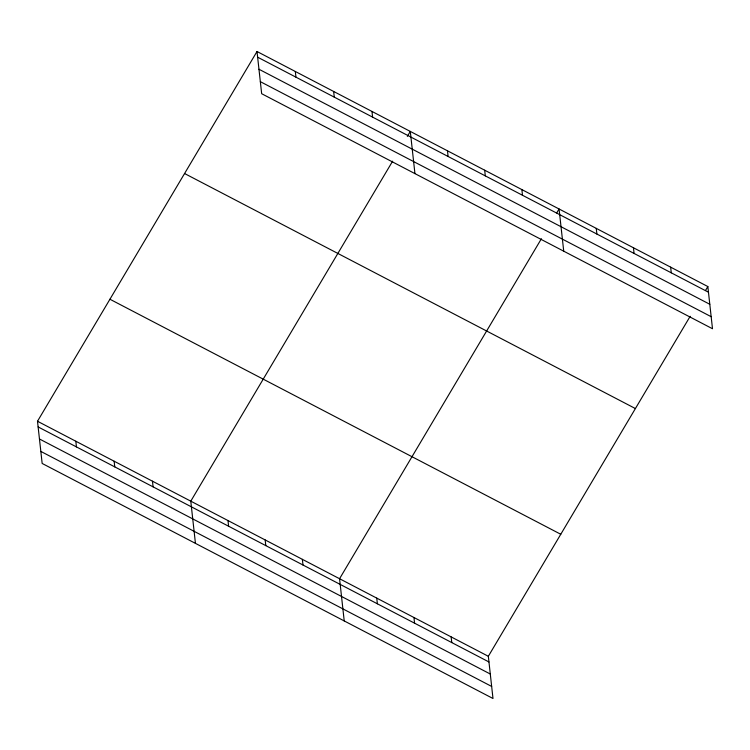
<?xml version="1.0" encoding="UTF-8"?>
<svg xmlns="http://www.w3.org/2000/svg" width="750" height="750" viewBox="0 0 750 750"><rect width="100%" height="100%" fill="white"/><g stroke="black" fill="none" stroke-linecap="round" stroke-linejoin="round"><path stroke-width="1.12" d="M690.169 316.303L488.334 656.287L492.994 698.494L42.159 463.453L37.5 421.256L257.006 51.506L707.841 286.547L712.5 328.744L261.666 93.712L257.006 51.506M392.625 161.175L190.781 501.169L195.441 543.366M407.344 136.378L410.287 131.419L414.947 173.625M541.397 238.744L339.562 578.728L344.222 620.934M556.706 212.953L559.069 208.978L563.728 251.184M705.487 290.512L707.841 286.547M257.634 57.188L708.469 292.219M258.956 69.244L709.8 304.275M260.334 81.656L711.169 316.697M184.566 173.522L635.4 408.562M109.931 299.241L560.775 534.272M37.5 421.256L488.334 656.287M38.128 426.928L488.962 661.969M39.459 438.984L490.294 674.025M40.828 451.406L491.663 686.438M670.65 267.15L671.278 272.831M633.45 247.762L634.078 253.444M596.259 228.375L596.887 234.047M521.869 189.591L522.497 195.272M484.678 170.203L485.306 175.884M447.478 150.806L448.106 156.487M451.144 636.9L451.772 642.581M371.962 111.441L372.591 117.122M413.953 617.503L414.581 623.184M333.647 91.463L334.275 97.144M376.753 598.116L377.381 603.797M295.322 71.484L295.95 77.166M302.372 559.341L302.991 565.012M265.172 539.944L265.8 545.625M227.981 520.556L228.609 526.238M152.466 481.191L153.094 486.863M114.141 461.212L114.769 466.884M75.825 441.234L76.444 446.906"/></g></svg>
